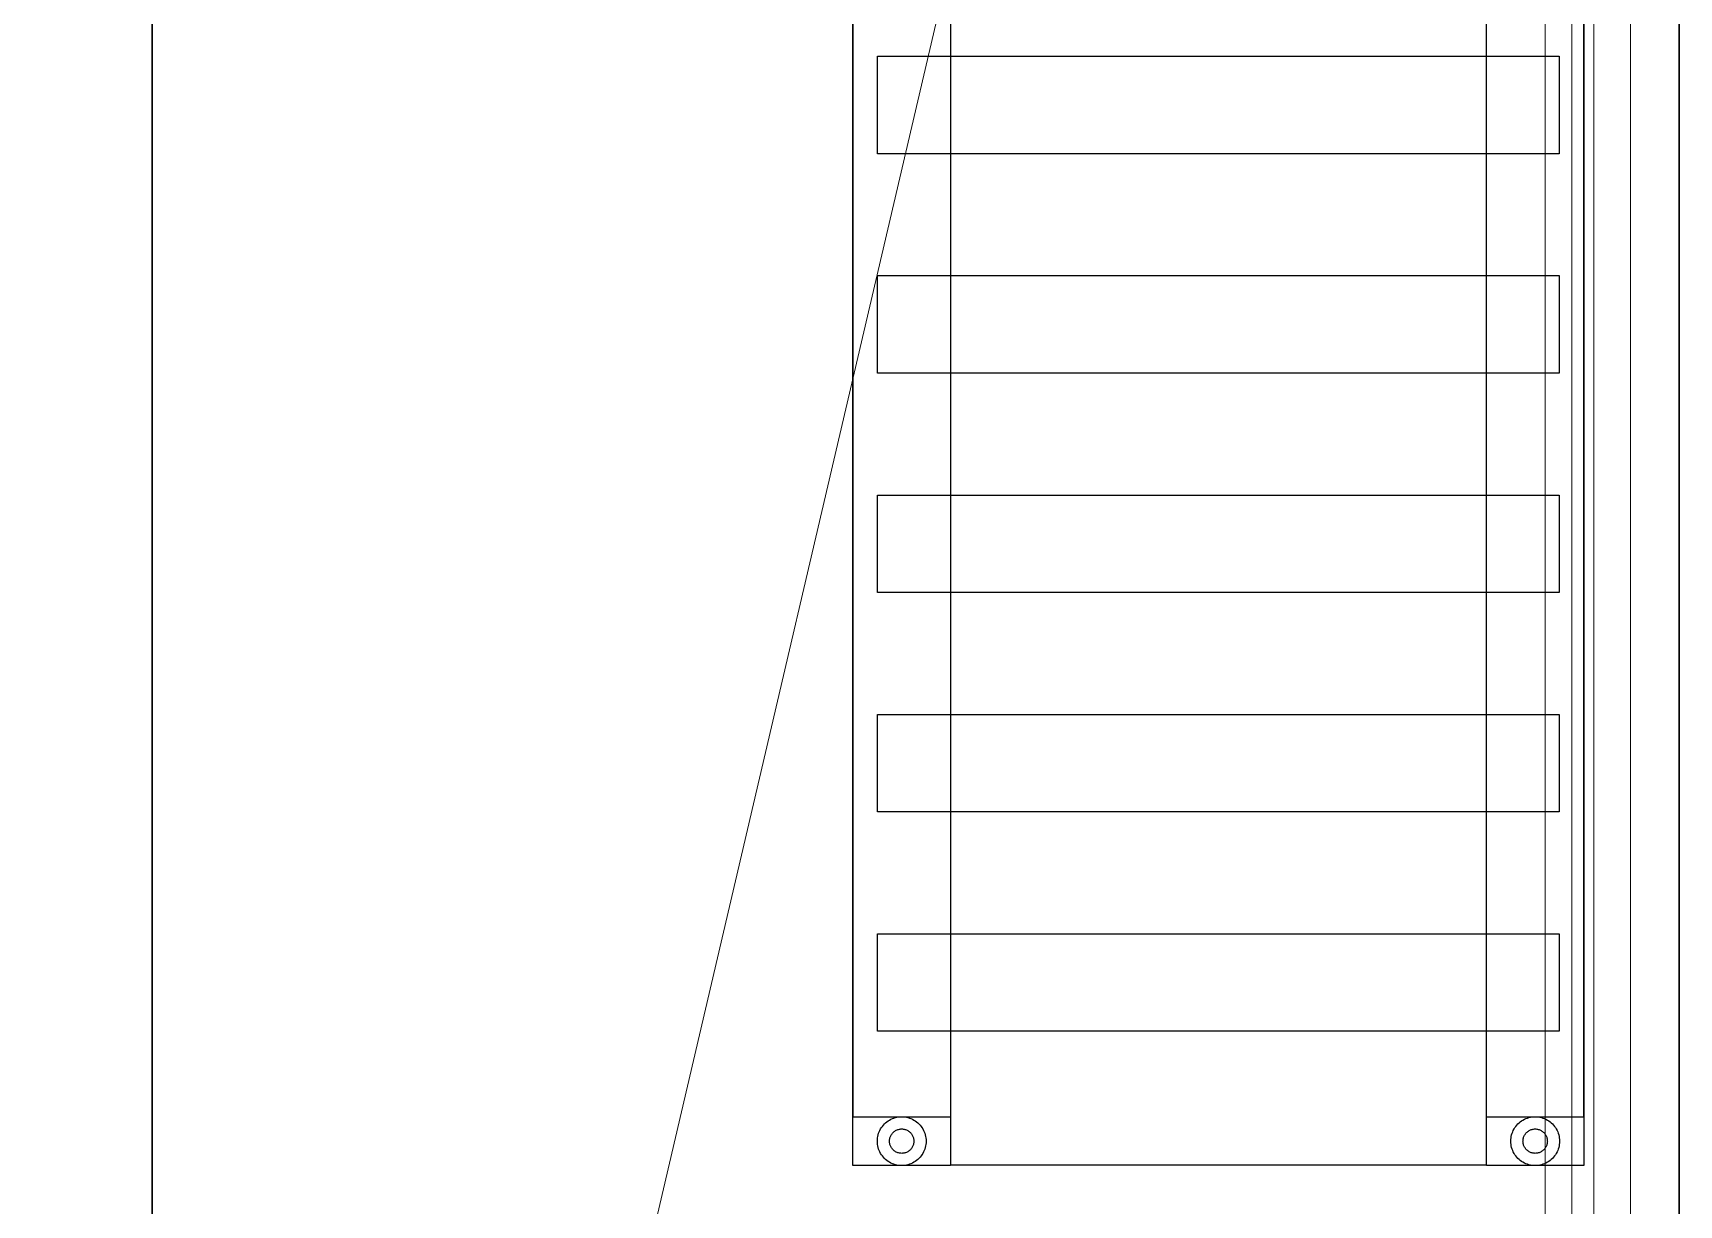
# Model space of a CAD drawing. Header units: millimetres. Extents: x -32 to 417638015, y -35 to 175284279.
# Drawn here: x 416312551 to 416313226, y 175263470 to 175263951 of the extents above; entities that cross this region are included whole.
import ezdxf
from ezdxf.enums import TextEntityAlignment as Align

# ---------------------------------------------------------------- set-up
doc = ezdxf.new("R2010")
doc.units = ezdxf.units.MM
for name, color, linetype, lineweight in [('_ЭМ_ТХ_пищеблок', 7, 'Continuous', 30), ('Атрибут', 7, 'Continuous', 5), ('Перекрытие', 7, 'Continuous', 18), ('Стены внутренние', 7, 'Continuous', 18), ('Стены несущие', 7, 'Continuous', 30), ('Стены отделка', 7, 'Continuous', 30), ('Стены штриховка', 7, 'Continuous', 9), ('ШТРИХОВКА', 252, 'Continuous', 15), ('ЭМ_Лоток 1_2', 162, 'Continuous', 30)]:
    doc.layers.add(name, color=color, linetype=linetype, lineweight=lineweight)
doc.layers.add('PLAN', color=1, linetype='Continuous')
doc.layers.add('ЭОМ_Лотки рабочие', color=5, linetype='Continuous')
doc.styles.add('ISOCPEUR', font='isocpeur.ttf', dxfattribs={"width": 0.85, "height": 274.9999999999997})
doc.linetypes.add('Cable in the tray', pattern='A,5,[130,ltypeshp.shx,S=1,R=0,X=0,Y=0],1.5,[130,ltypeshp.shx,S=1.5,R=90,X=0,Y=-1],1,[130,ltypeshp.shx,S=1,R=0,X=0.5,Y=0],5', length=12.5)

# ---------------------------------------------------------------- blocks, each defined once
blk = doc.blocks.new('_ЭМ_ТХ_Пищеблок')
at = {"layer": 'PLAN', "color": 8}
for points in [[(54632.25431467273, 33961.67358143002), (54632.25431467273, 34821.67358143002)], [(54632.35432077624, 33961.67358143002), (54632.35432077624, 34821.67358143002)], [(54672.25431467273, 34821.67358143002), (54672.25431467273, 33961.67358143002)], [(54892.25431467273, 33961.67358143002), (54892.25431467273, 34821.67358143002)], [(54932.15430856921, 34821.67358143002), (54932.15430856921, 33961.67358143002)], [(54932.25431467273, 34821.67358143002), (54932.25431467273, 33961.67358143002)], [(54642.35432077624, 34356.63605854184), (54642.35432077624, 34396.63605854184), (54922.15430856921, 34396.63605854184), (54922.15430856921, 34356.63605854184), (54642.35432077624, 34356.63605854184)], [(54642.35432077624, 34266.66105854184), (54642.35432077624, 34306.66105854184), (54922.15430856921, 34306.66105854184), (54922.15430856921, 34266.66105854184), (54642.35432077624, 34266.66105854184)], [(54642.35432077624, 34176.68605854183), (54642.35432077624, 34216.68605854183), (54922.15430856921, 34216.68605854183), (54922.15430856921, 34176.68605854183), (54642.35432077624, 34176.68605854183)], [(54642.35432077624, 34086.71105854183), (54642.35432077624, 34126.71105854183), (54922.15430856921, 34126.71105854183), (54922.15430856921, 34086.71105854183), (54642.35432077624, 34086.71105854183)], [(54642.35432077624, 33996.73605854184), (54642.35432077624, 34036.73605854184), (54922.15430856921, 34036.73605854184), (54922.15430856921, 33996.73605854184), (54642.35432077624, 33996.73605854184)], [(54632.25431467273, 33941.67358143002), (54632.25431467273, 33961.67358143002)], [(54632.25431467273, 33961.67358143002), (54672.25431467273, 33961.67358143002)], [(54642.25431467273, 33951.67358143002), (54642.27647043444, 33952.33984119564), (54642.34226633288, 33952.99798328549), (54642.45066477038, 33953.64617664486), (54642.60053659655, 33954.28252918393), (54642.7909052489, 33954.90527088314), (54643.0206720946, 33955.51254017025), (54643.28879953601, 33956.10256702572), (54643.59428049304, 33956.67345935971), (54643.93595529773, 33957.2234166351), (54644.31284738757, 33957.75063831478), (54644.72388864734, 33958.25329334408), (54645.16801096179, 33958.72952015072), (54645.64414621569, 33959.17748768002), (54646.15128732898, 33959.59545643002), (54646.6883661864, 33959.98147327572), (54647.25431467273, 33960.33382923275), (54647.84241892077, 33960.64776355893), (54648.44529367663, 33960.91982776791), (54649.06080270984, 33961.15011341244), (54649.68687082507, 33961.33846790463), (54650.32133127429, 33961.48495227963), (54650.96216989734, 33961.5896275726), (54651.60715891101, 33961.6524022308), (54652.25431467273, 33961.67333728939), (54652.90147043444, 33961.6524022308), (54653.54648996569, 33961.58959705502), (54654.18729807116, 33961.48495227963), (54654.82175852038, 33961.33846790463), (54655.44782663562, 33961.15008289486), (54656.06333566882, 33960.91985828549), (54656.66621042468, 33960.64776355893), (54657.25431467273, 33960.33382923275), (54657.82026315905, 33959.9815037933), (54658.35734201648, 33959.59545643002), (54658.86448312976, 33959.17748768002), (54659.34061838366, 33958.72948963314), (54659.78474069812, 33958.25329334408), (54660.19578195788, 33957.75066883236), (54660.57267404773, 33957.2234166351), (54660.91434885241, 33956.67345935971), (54661.21982980944, 33956.10256702572), (54661.48795725085, 33955.51257068783), (54661.71772409655, 33954.90527088314), (54661.9080927489, 33954.28252918393), (54662.05796457507, 33953.64617664486), (54662.16636301257, 33952.99801380307), (54662.23215891101, 33952.33987171322), (54662.25431467273, 33951.67358143002)], [(54672.25431467273, 33961.67358143002), (54672.25431467273, 33941.67358143002)], [(54892.25431467273, 33961.67358143002), (54932.25431467273, 33961.67358143002)], [(54892.25431467273, 33941.67358143002), (54892.25431467273, 33961.67358143002)], [(54902.25431467273, 33951.67358143002), (54902.27647806384, 33952.33984119564), (54902.34228159167, 33952.99798328549), (54902.45064951159, 33953.64617664486), (54902.60053659655, 33954.28252918393), (54902.7909052489, 33954.90527088314), (54903.02068735339, 33955.51254017025), (54903.2888147948, 33956.10256702572), (54903.59426523425, 33956.67345935971), (54903.93595529773, 33957.2234166351), (54904.31284738757, 33957.75063831478), (54904.72388101794, 33958.25329334408), (54905.16800333239, 33958.72952015072), (54905.64416147448, 33959.17748768002), (54906.15130258776, 33959.59545643002), (54906.68837381579, 33959.98147327572), (54907.25431467273, 33960.33382923275), (54907.84241892077, 33960.64776355893), (54908.44528604724, 33960.91982776791), (54909.06080270984, 33961.15011341244), (54909.68685556628, 33961.33846790463), (54910.32133127429, 33961.48495227963), (54910.96216989734, 33961.5896275726), (54911.6071741698, 33961.6524022308), (54912.25431467273, 33961.67333728939), (54912.90145517566, 33961.6524022308), (54913.54647470691, 33961.58959705502), (54914.18729807116, 33961.48495227963), (54914.82177377917, 33961.33846790463), (54915.44782663562, 33961.15008289486), (54916.06333566882, 33960.91985828549), (54916.66621042468, 33960.64776355893), (54917.25431467273, 33960.33382923275), (54917.82026315905, 33959.9815037933), (54918.35732675769, 33959.59545643002), (54918.86446787097, 33959.17748768002), (54919.34061838366, 33958.72948963314), (54919.78474069812, 33958.25329334408), (54920.19578195788, 33957.75066883236), (54920.57267404773, 33957.2234166351), (54920.9143641112, 33956.67345935971), (54921.21981455066, 33956.10256702572), (54921.48795725085, 33955.51257068783), (54921.71772409655, 33954.90527088314), (54921.9080927489, 33954.28252918393), (54922.05797983386, 33953.64617664486), (54922.16634775378, 33952.99801380307), (54922.23214365222, 33952.33987171322), (54922.25431467273, 33951.67358143002)], [(54932.25431467273, 33961.67358143002), (54932.25431467273, 33941.67358143002)], [(54662.25431467273, 33951.67358143002), (54662.23215891101, 33951.00729114682), (54662.16636301257, 33950.34914905697), (54662.05796457507, 33949.70098621518), (54661.9080927489, 33949.06463367611), (54661.71772409655, 33948.44189197689), (54661.48795725085, 33947.83459217221), (54661.21982980944, 33947.24456531674), (54660.91434885241, 33946.67370350033), (54660.57267404773, 33946.12371570736), (54660.19578195788, 33945.59649402768), (54659.78474069812, 33945.09386951596), (54659.34061838366, 33944.61764270932), (54658.86448312976, 33944.16967518002), (54658.35734201648, 33943.75170643002), (54657.82026315905, 33943.36568958432), (54657.25431467273, 33943.01333362728), (54656.66621042468, 33942.69939930111), (54656.06333566882, 33942.42733509213), (54655.44782663562, 33942.1970494476), (54654.82175852038, 33942.00869495541), (54654.18729807116, 33941.86221058041), (54653.54645944812, 33941.75756580502), (54652.90147043444, 33941.69476062924), (54652.25431467273, 33941.67382557064), (54651.60715891101, 33941.69476062924), (54650.96213937976, 33941.75756580502), (54650.32133127429, 33941.86221058041), (54649.68687082507, 33942.00869495541), (54649.06080270984, 33942.19707996518), (54648.44529367663, 33942.42730457455), (54647.84241892077, 33942.69939930111), (54647.25431467273, 33943.01333362728), (54646.6883661864, 33943.36565906674), (54646.15128732898, 33943.75170643002), (54645.64414621569, 33944.16967518002), (54645.16801096179, 33944.61767322689), (54644.72388864734, 33945.09386951596), (54644.31284738757, 33945.59649402768), (54643.93595529773, 33946.12374622494), (54643.59428049304, 33946.67370350033), (54643.28879953601, 33947.24459583432), (54643.0206720946, 33947.83459217221), (54642.7909052489, 33948.44189197689), (54642.60053659655, 33949.06463367611), (54642.45066477038, 33949.70098621518), (54642.34226633288, 33950.34914905697), (54642.27647043444, 33951.00729114682), (54642.25431467273, 33951.67358143002)], [(54647.25431467273, 33951.67358143002), (54647.26539255359, 33952.00674183041), (54647.2982905028, 33952.33578235775), (54647.35248972155, 33952.65987903744), (54647.42744089343, 33952.97805530697), (54647.5226252196, 33953.289395639), (54647.63749338366, 33953.59304554135), (54647.77155710437, 33953.88805896908), (54647.92429758288, 33954.17352039486), (54648.09513498523, 33954.44851429135), (54648.28355051257, 33954.71209461361), (54648.48908640124, 33954.96343738705), (54648.71116281726, 33955.20153553158), (54648.94923044421, 33955.42553455502), (54649.20280100085, 33955.63451893002), (54649.47135568835, 33955.82754261166), (54649.75431467273, 33956.00372059018), (54650.04838205554, 33956.16070301205), (54650.3497736571, 33956.29675037533), (54650.65754343249, 33956.41183216244), (54650.97056223132, 33956.50603992611), (54651.28782297351, 33956.57928211361), (54651.60822702624, 33956.63158924252), (54651.93073679187, 33956.66302234799), (54652.25431467273, 33956.67345935971), (54652.57789255359, 33956.66302234799), (54652.90040231921, 33956.6316197601), (54653.22080637194, 33956.57928211361), (54653.53806711413, 33956.50603992611), (54653.85108591296, 33956.41186268002), (54654.15882517077, 33956.29671985775), (54654.46024728991, 33956.16070301205), (54654.75431467273, 33956.00372059018), (54655.0372736571, 33955.82757312924), (54655.3058283446, 33955.63448841244), (54655.55939890124, 33955.42550403744), (54655.79746652819, 33955.20153553158), (54656.01951242663, 33954.96343738705), (54656.2250483153, 33954.71209461361), (54656.41349436023, 33954.44848377377), (54656.58433176257, 33954.17352039486), (54656.73707224109, 33953.88805896908), (54656.87113596179, 33953.59307605893), (54656.98603464343, 33953.28942615658), (54657.0812189696, 33952.97805530697), (54657.1561396239, 33952.65984851986), (54657.21033884265, 33952.33578235775), (54657.24323679187, 33952.00671131283), (54657.25431467273, 33951.67358143002)], [(54657.25431467273, 33951.67358143002), (54657.24323679187, 33951.34042102963), (54657.21033884265, 33951.01138050228), (54657.1561396239, 33950.6872838226), (54657.08118845202, 33950.36910755307), (54656.98603464343, 33950.05776722103), (54656.87113596179, 33949.75411731869), (54656.73707224109, 33949.45910389096), (54656.58433176257, 33949.17364246518), (54656.41349436023, 33948.89864856869), (54656.2250483153, 33948.63506824643), (54656.01954294421, 33948.38372547299), (54655.79746652819, 33948.14562732846), (54655.55939890124, 33947.92162830502), (54655.3058283446, 33947.71264393002), (54655.0372736571, 33947.51962024838), (54654.75431467273, 33947.34344226986), (54654.46027780749, 33947.18645984799), (54654.15885568835, 33947.05041248471), (54653.85108591296, 33946.9353306976), (54653.53806711413, 33946.84112293393), (54653.22080637194, 33946.76788074643), (54652.90040231921, 33946.71554309994), (54652.57789255359, 33946.68414051205), (54652.25431467273, 33946.67370350033), (54651.93073679187, 33946.68414051205), (54651.60822702624, 33946.71554309994), (54651.28782297351, 33946.76788074643), (54650.97056223132, 33946.84112293393), (54650.65754343249, 33946.93530018002), (54650.34980417468, 33947.05044300228), (54650.04838205554, 33947.18645984799), (54649.75431467273, 33947.34344226986), (54649.47135568835, 33947.5195897308), (54649.20280100085, 33947.7126744476), (54648.94923044421, 33947.9216588226), (54648.71116281726, 33948.14562732846), (54648.48911691882, 33948.38372547299), (54648.28358103015, 33948.63506824643), (54648.09513498523, 33948.89867908627), (54647.92429758288, 33949.17364246518), (54647.77155710437, 33949.45910389096), (54647.63749338366, 33949.75408680111), (54647.52259470202, 33950.05773670346), (54647.42741037585, 33950.36910755307), (54647.35248972155, 33950.68731434018), (54647.2982905028, 33951.01138050228), (54647.26539255359, 33951.34045154721), (54647.25431467273, 33951.67358143002)], [(54922.25431467273, 33951.67358143002), (54922.23215891101, 33951.00729114682), (54922.16634775378, 33950.34914905697), (54922.05797983386, 33949.70098621518), (54921.9080927489, 33949.06463367611), (54921.71772409655, 33948.44189197689), (54921.48794199206, 33947.83459217221), (54921.21981455066, 33947.24456531674), (54920.9143641112, 33946.67370350033), (54920.57267404773, 33946.12371570736), (54920.19578195788, 33945.59649402768), (54919.78474069812, 33945.09386951596), (54919.34061838366, 33944.61764270932), (54918.86446787097, 33944.16967518002), (54918.35732675769, 33943.75170643002), (54917.82026315905, 33943.36568958432), (54917.25431467273, 33943.01333362728), (54916.66621042468, 33942.69939930111), (54916.06333566882, 33942.42733509213), (54915.44782663562, 33942.1970494476), (54914.82177377917, 33942.00869495541), (54914.18729807116, 33941.86221058041), (54913.54645944812, 33941.75756580502), (54912.90145517566, 33941.69476062924), (54912.25431467273, 33941.67382557064), (54911.6071741698, 33941.69476062924), (54910.96215463855, 33941.75756580502), (54910.32133127429, 33941.86221058041), (54909.68685556628, 33942.00869495541), (54909.06080270984, 33942.19707996518), (54908.44528604724, 33942.42730457455), (54907.84241892077, 33942.69939930111), (54907.25431467273, 33943.01333362728), (54906.68837381579, 33943.36565906674), (54906.15130258776, 33943.75170643002), (54905.64416147448, 33944.16967518002), (54905.16800333239, 33944.61767322689), (54904.72388864734, 33945.09386951596), (54904.31283975817, 33945.59649402768), (54903.93596292712, 33946.12374622494), (54903.59426523425, 33946.67370350033), (54903.2888147948, 33947.24459583432), (54903.02068735339, 33947.83459217221), (54902.7909052489, 33948.44189197689), (54902.60054422595, 33949.06463367611), (54902.45064951159, 33949.70098621518), (54902.34228159167, 33950.34914905697), (54902.27648569323, 33951.00729114682), (54902.25431467273, 33951.67358143002)], [(54907.25431467273, 33951.67358143002), (54907.26539255359, 33952.00674183041), (54907.2982905028, 33952.33578235775), (54907.35248209216, 33952.65987903744), (54907.42743326403, 33952.97805530697), (54907.52261759021, 33953.289395639), (54907.63750101306, 33953.59304554135), (54907.77156473376, 33953.88805896908), (54907.92428995349, 33954.17352039486), (54908.09513498523, 33954.44851429135), (54908.28358103015, 33954.71209461361), (54908.48909403064, 33954.96343738705), (54908.71116281726, 33955.20153553158), (54908.9492380736, 33955.42553455502), (54909.20280863025, 33955.63451893002), (54909.47134042956, 33955.82754261166), (54909.75431467273, 33956.00372059018), (54910.04835916735, 33956.16070301205), (54910.3497736571, 33956.29675037533), (54910.65755869128, 33956.41183216244), (54910.9705927489, 33956.50603992611), (54911.28782297351, 33956.57928211361), (54911.60824228503, 33956.63158924252), (54911.93073679187, 33956.66302234799), (54912.25431467273, 33956.67345935971), (54912.57789255359, 33956.66302234799), (54912.90040231921, 33956.6316197601), (54913.22080637194, 33956.57928211361), (54913.53803659655, 33956.50603992611), (54913.85107065417, 33956.41186268002), (54914.15882517077, 33956.29671985775), (54914.4602625487, 33956.16070301205), (54914.75431467273, 33956.00372059018), (54915.0372736571, 33955.82757312924), (54915.30579782702, 33955.63448841244), (54915.55939890124, 33955.42550403744), (54915.79746652819, 33955.20153553158), (54916.01952768542, 33954.96343738705), (54916.2250483153, 33954.71209461361), (54916.41349436023, 33954.44848377377), (54916.58433176257, 33954.17352039486), (54916.7370569823, 33953.88805896908), (54916.87113596179, 33953.59307605893), (54916.98601938464, 33953.28942615658), (54917.08120371081, 33952.97805530697), (54917.1561396239, 33952.65984851986), (54917.21033884265, 33952.33578235775), (54917.24323679187, 33952.00671131283), (54917.25431467273, 33951.67358143002)], [(54917.25431467273, 33951.67358143002), (54917.24323679187, 33951.34042102963), (54917.21033884265, 33951.01138050228), (54917.1561396239, 33950.6872838226), (54917.08118845202, 33950.36910755307), (54916.98601938464, 33950.05776722103), (54916.87113596179, 33949.75411731869), (54916.73707224109, 33949.45910389096), (54916.58433176257, 33949.17364246518), (54916.41349436023, 33948.89864856869), (54916.2250483153, 33948.63506824643), (54916.01954294421, 33948.38372547299), (54915.79746652819, 33948.14562732846), (54915.55939890124, 33947.92162830502), (54915.3058283446, 33947.71264393002), (54915.03728891589, 33947.51962024838), (54914.75431467273, 33947.34344226986), (54914.4602625487, 33947.18645984799), (54914.15885568835, 33947.05041248471), (54913.85107065417, 33946.9353306976), (54913.53803659655, 33946.84112293393), (54913.22080637194, 33946.76788074643), (54912.90038706042, 33946.71554309994), (54912.57789255359, 33946.68414051205), (54912.25431467273, 33946.67370350033), (54911.93073679187, 33946.68414051205), (54911.60822702624, 33946.71554309994), (54911.28782297351, 33946.76788074643), (54910.9705927489, 33946.84112293393), (54910.65755869128, 33946.93530018002), (54910.34980417468, 33947.05044300228), (54910.04836679675, 33947.18645984799), (54909.75431467273, 33947.34344226986), (54909.47134805896, 33947.5195897308), (54909.20282388903, 33947.7126744476), (54908.9492380736, 33947.9216588226), (54908.71116281726, 33948.14562732846), (54908.48910166003, 33948.38372547299), (54908.28358103015, 33948.63506824643), (54908.09513498523, 33948.89867908627), (54907.92428995349, 33949.17364246518), (54907.77157236316, 33949.45910389096), (54907.63749338366, 33949.75408680111), (54907.52260996081, 33950.05773670346), (54907.42742563464, 33950.36910755307), (54907.35248209216, 33950.68731434018), (54907.2982981322, 33951.01138050228), (54907.26540018298, 33951.34045154721), (54907.25431467273, 33951.67358143002)], [(54672.25431467273, 33941.67358143002), (54632.25431467273, 33941.67358143002)], [(54892.25431467273, 33941.77358753353), (54672.25431467273, 33941.77358753353)], [(54932.25431467273, 33941.67358143002), (54892.25431467273, 33941.67358143002)]]:
    blk.add_lwpolyline(points, dxfattribs=at)
at = {"layer": 'Атрибут', "color": 8, "style": 'ISOCPEUR', "width": 0.85}
blk.add_attdef('№_ПОЗИЦИИ', text='', height=150, rotation=90, dxfattribs=at).set_placement((58331.67525722168, 39155.16258932042), align=Align.MIDDLE_CENTER)
blk = doc.blocks.new('ТХ пищеблок....')
at = {"layer": 'PLAN', "color": 8}
for points in [[(1966.962665915838, 18629.53092302394), (1966.962665915838, 19489.53092302394)], [(1967.062672019354, 18629.53092302394), (1967.062672019354, 19489.53092302394)], [(2006.962665915838, 19489.53092302394), (2006.962665915838, 18629.53092302394)], [(2226.962665915838, 18629.53092302394), (2226.962665915838, 19489.53092302394)], [(2266.862659812323, 19489.53092302394), (2266.862659812323, 18629.53092302394)], [(2266.962665915838, 19489.53092302394), (2266.962665915838, 18629.53092302394)], [(1977.062672019354, 19024.49340013578), (1977.062672019354, 19064.49340013578), (2256.862659812323, 19064.49340013578), (2256.862659812323, 19024.49340013578), (1977.062672019354, 19024.49340013578)], [(1977.062672019354, 18934.5184001358), (1977.062672019354, 18974.5184001358), (2256.862659812323, 18974.5184001358), (2256.862659812323, 18934.5184001358), (1977.062672019354, 18934.5184001358)], [(1977.062672019354, 18844.54340013576), (1977.062672019354, 18884.54340013576), (2256.862659812323, 18884.54340013576), (2256.862659812323, 18844.54340013576), (1977.062672019354, 18844.54340013576)], [(1977.062672019354, 18754.56840013579), (1977.062672019354, 18794.56840013579), (2256.862659812323, 18794.56840013579), (2256.862659812323, 18754.56840013579), (1977.062672019354, 18754.56840013579)], [(1977.062672019354, 18664.59340013575), (1977.062672019354, 18704.59340013575), (2256.862659812323, 18704.59340013575), (2256.862659812323, 18664.59340013575), (1977.062672019354, 18664.59340013575)], [(1966.962665915838, 18609.53092302394), (1966.962665915838, 18629.53092302394)], [(1966.962665915838, 18629.53092302394), (2006.962665915838, 18629.53092302394)], [(1976.962665915838, 18619.53092302394), (1976.984821677557, 18620.19718278956), (1977.050617575995, 18620.85532487941), (1977.159016013495, 18621.50351823878), (1977.308887839667, 18622.13987077784), (1977.49925649201, 18622.76261247706), (1977.729023337713, 18623.36988176417), (1977.99715077912, 18623.95990861964), (1978.302631736151, 18624.53080095362), (1978.644306540838, 18625.08075822901), (1979.021198630682, 18625.6079799087), (1979.432239890448, 18626.110634938), (1979.876362204901, 18626.58686174464), (1980.352497458807, 18627.03482927394), (1980.859638572088, 18627.45279802394), (1981.39671742951, 18627.83881486964), (1981.962665915838, 18628.19117082667), (1982.550770163885, 18628.50510515284), (1983.153644919745, 18628.77716936183), (1983.769153952948, 18629.00745500636), (1984.395222068182, 18629.19580949855), (1985.029682517401, 18629.34229387355), (1985.670521140448, 18629.44696916651), (1986.31551015412, 18629.50974382472), (1986.962665915838, 18629.53067888331), (1987.609821677557, 18629.50974382472), (1988.254841208807, 18629.44693864894), (1988.895649314276, 18629.34229387355), (1989.530109763495, 18629.19580949855), (1990.156177878729, 18629.00742448878), (1990.771686911932, 18628.77719987941), (1991.374561667792, 18628.50510515284), (1991.962665915838, 18628.19117082667), (1992.528614402167, 18627.83884538722), (1993.065693259588, 18627.45279802394), (1993.57283437287, 18627.03482927394), (1994.048969626776, 18626.58683122706), (1994.493091941229, 18626.110634938), (1994.904133200995, 18625.60801042628), (1995.281025290838, 18625.08075822901), (1995.622700095526, 18624.53080095362), (1995.928181052557, 18623.95990861964), (1996.196308493963, 18623.36991228175), (1996.426075339667, 18622.76261247706), (1996.61644399201, 18622.13987077784), (1996.766315818182, 18621.50351823878), (1996.874714255682, 18620.85535539698), (1996.94051015412, 18620.19721330714), (1996.962665915838, 18619.53092302394)], [(2006.962665915838, 18629.53092302394), (2006.962665915838, 18609.53092302394)], [(2226.962665915838, 18629.53092302394), (2266.962665915838, 18629.53092302394)], [(2226.962665915838, 18609.53092302394), (2226.962665915838, 18629.53092302394)], [(2236.962665915838, 18619.53092302394), (2236.984829306952, 18620.19718278956), (2237.050632834784, 18620.85532487941), (2237.159000754706, 18621.50351823878), (2237.308887839667, 18622.13987077784), (2237.49925649201, 18622.76261247706), (2237.729038596503, 18623.36988176417), (2237.997166037909, 18623.95990861964), (2238.302616477362, 18624.53080095362), (2238.644306540838, 18625.08075822901), (2239.021198630682, 18625.6079799087), (2239.432232261053, 18626.110634938), (2239.876354575506, 18626.58686174464), (2240.352512717596, 18627.03482927394), (2240.859653830878, 18627.45279802394), (2241.396725058905, 18627.83881486964), (2241.962665915838, 18628.19117082667), (2242.550770163885, 18628.50510515284), (2243.15363729035, 18628.77716936183), (2243.769153952948, 18629.00745500636), (2244.395206809393, 18629.19580949855), (2245.029682517401, 18629.34229387355), (2245.670521140448, 18629.44696916651), (2246.315525412909, 18629.50974382472), (2246.962665915838, 18629.53067888331), (2247.609806418768, 18629.50974382472), (2248.254825950018, 18629.44693864894), (2248.895649314276, 18629.34229387355), (2249.530125022284, 18629.19580949855), (2250.156177878729, 18629.00742448878), (2250.771686911932, 18628.77719987941), (2251.374561667792, 18628.50510515284), (2251.962665915838, 18628.19117082667), (2252.528614402167, 18627.83884538722), (2253.065678000799, 18627.45279802394), (2253.572819114081, 18627.03482927394), (2254.048969626776, 18626.58683122706), (2254.493091941229, 18626.110634938), (2254.904133200995, 18625.60801042628), (2255.281025290838, 18625.08075822901), (2255.622715354315, 18624.53080095362), (2255.928165793768, 18623.95990861964), (2256.196308493963, 18623.36991228175), (2256.426075339667, 18622.76261247706), (2256.61644399201, 18622.13987077784), (2256.766331076971, 18621.50351823878), (2256.874698996893, 18620.85535539698), (2256.940494895331, 18620.19721330714), (2256.962665915838, 18619.53092302394)], [(2266.962665915838, 18629.53092302394), (2266.962665915838, 18609.53092302394)], [(1981.962665915838, 18619.53092302394), (1981.973743796698, 18619.86408342433), (1982.006641745917, 18620.19312395167), (1982.060840964667, 18620.51722063136), (1982.135792136542, 18620.83539690089), (1982.230976462713, 18621.14673723292), (1982.345844626776, 18621.45038713526), (1982.479908347479, 18621.745400563), (1982.632648825995, 18622.03086198878), (1982.803486228338, 18622.30585588526), (1982.991901755682, 18622.56943620753), (1983.197437644354, 18622.82077898097), (1983.41951406037, 18623.0588771255), (1983.657581687323, 18623.28287614894), (1983.911152243963, 18623.49186052394), (1984.179706931463, 18623.68488420558), (1984.462665915838, 18623.86106218409), (1984.756733298651, 18624.01804460597), (1985.058124900213, 18624.15409196925), (1985.365894675604, 18624.26917375636), (1985.678913474432, 18624.36338152003), (1985.99617421662, 18624.43662370753), (1986.316578269354, 18624.48893083644), (1986.639088034979, 18624.52036394191), (1986.962665915838, 18624.53080095362), (1987.286243796698, 18624.52036394191), (1987.608753562323, 18624.48896135401), (1987.929157615057, 18624.43662370753), (1988.246418357245, 18624.36338152003), (1988.559437156073, 18624.26920427394), (1988.867176413885, 18624.15406145167), (1989.168598533026, 18624.01804460597), (1989.462665915838, 18623.86106218409), (1989.745624900213, 18623.68491472316), (1990.014179587713, 18623.49183000636), (1990.267750144354, 18623.28284563136), (1990.505817771307, 18623.0588771255), (1990.727863669745, 18622.82077898097), (1990.933399558417, 18622.56943620753), (1991.121845603338, 18622.30582536769), (1991.292683005682, 18622.03086198878), (1991.445423484198, 18621.745400563), (1991.579487204901, 18621.45041765284), (1991.694385886542, 18621.1467677505), (1991.789570212713, 18620.83539690089), (1991.86449086701, 18620.51719011378), (1991.91869008576, 18620.19312395167), (1991.951588034979, 18619.86405290675), (1991.962665915838, 18619.53092302394)], [(2241.962665915838, 18619.53092302394), (2241.973743796698, 18619.86408342433), (2242.006641745917, 18620.19312395167), (2242.060833335272, 18620.51722063136), (2242.135784507147, 18620.83539690089), (2242.230968833319, 18621.14673723292), (2242.34585225617, 18621.45038713526), (2242.479915976874, 18621.745400563), (2242.6326411966, 18622.03086198878), (2242.803486228338, 18622.30585588526), (2242.99193227326, 18622.56943620753), (2243.197445273749, 18622.82077898097), (2243.41951406037, 18623.0588771255), (2243.657589316717, 18623.28287614894), (2243.911159873358, 18623.49186052394), (2244.179691672674, 18623.68488420558), (2244.462665915838, 18623.86106218409), (2244.756710410467, 18624.01804460597), (2245.058124900213, 18624.15409196925), (2245.365909934393, 18624.26917375636), (2245.67894399201, 18624.36338152003), (2245.99617421662, 18624.43662370753), (2246.316593528143, 18624.48893083644), (2246.639088034979, 18624.52036394191), (2246.962665915838, 18624.53080095362), (2247.286243796698, 18624.52036394191), (2247.608753562323, 18624.48896135401), (2247.929157615057, 18624.43662370753), (2248.246387839667, 18624.36338152003), (2248.559421897284, 18624.26920427394), (2248.867176413885, 18624.15406145167), (2249.168613791815, 18624.01804460597), (2249.462665915838, 18623.86106218409), (2249.745624900213, 18623.68491472316), (2250.014149070135, 18623.49183000636), (2250.267750144354, 18623.28284563136), (2250.505817771307, 18623.0588771255), (2250.727878928534, 18622.82077898097), (2250.933399558417, 18622.56943620753), (2251.121845603338, 18622.30582536769), (2251.292683005682, 18622.03086198878), (2251.445408225409, 18621.745400563), (2251.579487204901, 18621.45041765284), (2251.694370627753, 18621.1467677505), (2251.789554953924, 18620.83539690089), (2251.86449086701, 18620.51719011378), (2251.91869008576, 18620.19312395167), (2251.951588034979, 18619.86405290675), (2251.962665915838, 18619.53092302394)], [(1996.962665915838, 18619.53092302394), (1996.94051015412, 18618.86463274073), (1996.874714255682, 18618.20649065089), (1996.766315818182, 18617.55832780909), (1996.61644399201, 18616.92197527003), (1996.426075339667, 18616.29923357081), (1996.196308493963, 18615.69193376612), (1995.928181052557, 18615.10190691066), (1995.622700095526, 18614.53104509425), (1995.281025290838, 18613.98105730128), (1994.904133200995, 18613.45383562159), (1994.493091941229, 18612.95121110987), (1994.048969626776, 18612.47498430323), (1993.57283437287, 18612.02701677394), (1993.065693259588, 18611.60904802394), (1992.528614402167, 18611.22303117823), (1991.962665915838, 18610.8706752212), (1991.374561667792, 18610.55674089503), (1990.771686911932, 18610.28467668605), (1990.156177878729, 18610.05439104151), (1989.530109763495, 18609.86603654933), (1988.895649314276, 18609.71955217433), (1988.254810691229, 18609.61490739894), (1987.609821677557, 18609.55210222316), (1986.962665915838, 18609.53116716456), (1986.31551015412, 18609.55210222316), (1985.67049062287, 18609.61490739894), (1985.029682517401, 18609.71955217433), (1984.395222068182, 18609.86603654933), (1983.769153952948, 18610.05442155909), (1983.153644919745, 18610.28464616847), (1982.550770163885, 18610.55674089503), (1981.962665915838, 18610.8706752212), (1981.39671742951, 18611.22300066066), (1980.859638572088, 18611.60904802394), (1980.352497458807, 18612.02701677394), (1979.876362204901, 18612.47501482081), (1979.432239890448, 18612.95121110987), (1979.021198630682, 18613.45383562159), (1978.644306540838, 18613.98108781886), (1978.302631736151, 18614.53104509425), (1977.99715077912, 18615.10193742823), (1977.729023337713, 18615.69193376612), (1977.49925649201, 18616.29923357081), (1977.308887839667, 18616.92197527003), (1977.159016013495, 18617.55832780909), (1977.050617575995, 18618.20649065089), (1976.984821677557, 18618.86463274073), (1976.962665915838, 18619.53092302394)], [(1991.962665915838, 18619.53092302394), (1991.951588034979, 18619.19776262355), (1991.91869008576, 18618.8687220962), (1991.86449086701, 18618.54462541651), (1991.789539695135, 18618.22644914698), (1991.694385886542, 18617.91510881495), (1991.579487204901, 18617.61145891261), (1991.445423484198, 18617.31644548487), (1991.292683005682, 18617.03098405909), (1991.121845603338, 18616.75599016261), (1990.933399558417, 18616.49240984034), (1990.727894187323, 18616.24106706691), (1990.505817771307, 18616.00296892237), (1990.267750144354, 18615.77896989894), (1990.014179587713, 18615.56998552394), (1989.745624900213, 18615.3769618423), (1989.462665915838, 18615.20078386378), (1989.168629050604, 18615.04380144191), (1988.867206931463, 18614.90775407862), (1988.559437156073, 18614.79267229151), (1988.246418357245, 18614.69846452784), (1987.929157615057, 18614.62522234034), (1987.608753562323, 18614.57288469386), (1987.286243796698, 18614.54148210597), (1986.962665915838, 18614.53104509425), (1986.639088034979, 18614.54148210597), (1986.316578269354, 18614.57288469386), (1985.99617421662, 18614.62522234034), (1985.678913474432, 18614.69846452784), (1985.365894675604, 18614.79264177394), (1985.058155417792, 18614.9077845962), (1984.756733298651, 18615.04380144191), (1984.462665915838, 18615.20078386378), (1984.179706931463, 18615.37693132472), (1983.911152243963, 18615.57001604151), (1983.657581687323, 18615.77900041651), (1983.41951406037, 18616.00296892237), (1983.197468161932, 18616.24106706691), (1982.99193227326, 18616.49240984034), (1982.803486228338, 18616.75602068019), (1982.632648825995, 18617.03098405909), (1982.479908347479, 18617.31644548487), (1982.345844626776, 18617.61142839503), (1982.230945945135, 18617.91507829737), (1982.135761618963, 18618.22644914698), (1982.060840964667, 18618.54465593409), (1982.006641745917, 18618.8687220962), (1981.973743796698, 18619.19779314112), (1981.962665915838, 18619.53092302394)], [(2256.962665915838, 18619.53092302394), (2256.94051015412, 18618.86463274073), (2256.874698996893, 18618.20649065089), (2256.766331076971, 18617.55832780909), (2256.61644399201, 18616.92197527003), (2256.426075339667, 18616.29923357081), (2256.196293235174, 18615.69193376612), (2255.928165793768, 18615.10190691066), (2255.622715354315, 18614.53104509425), (2255.281025290838, 18613.98105730128), (2254.904133200995, 18613.45383562159), (2254.493091941229, 18612.95121110987), (2254.048969626776, 18612.47498430323), (2253.572819114081, 18612.02701677394), (2253.065678000799, 18611.60904802394), (2252.528614402167, 18611.22303117823), (2251.962665915838, 18610.8706752212), (2251.374561667792, 18610.55674089503), (2250.771686911932, 18610.28467668605), (2250.156177878729, 18610.05439104151), (2249.530125022284, 18609.86603654933), (2248.895649314276, 18609.71955217433), (2248.254810691229, 18609.61490739894), (2247.609806418768, 18609.55210222316), (2246.962665915838, 18609.53116716456), (2246.315525412909, 18609.55210222316), (2245.670505881659, 18609.61490739894), (2245.029682517401, 18609.71955217433), (2244.395206809393, 18609.86603654933), (2243.769153952948, 18610.05442155909), (2243.15363729035, 18610.28464616847), (2242.550770163885, 18610.55674089503), (2241.962665915838, 18610.8706752212), (2241.396725058905, 18611.22300066066), (2240.859653830878, 18611.60904802394), (2240.352512717596, 18612.02701677394), (2239.876354575506, 18612.47501482081), (2239.432239890448, 18612.95121110987), (2239.021191001288, 18613.45383562159), (2238.644314170233, 18613.98108781886), (2238.302616477362, 18614.53104509425), (2237.997166037909, 18615.10193742823), (2237.729038596503, 18615.69193376612), (2237.49925649201, 18616.29923357081), (2237.308895469061, 18616.92197527003), (2237.159000754706, 18617.55832780909), (2237.050632834784, 18618.20649065089), (2236.984836936346, 18618.86463274073), (2236.962665915838, 18619.53092302394)], [(2251.962665915838, 18619.53092302394), (2251.951588034979, 18619.19776262355), (2251.91869008576, 18618.8687220962), (2251.86449086701, 18618.54462541651), (2251.789539695135, 18618.22644914698), (2251.694370627753, 18617.91510881495), (2251.579487204901, 18617.61145891261), (2251.445423484198, 18617.31644548487), (2251.292683005682, 18617.03098405909), (2251.121845603338, 18616.75599016261), (2250.933399558417, 18616.49240984034), (2250.727894187323, 18616.24106706691), (2250.505817771307, 18616.00296892237), (2250.267750144354, 18615.77896989894), (2250.014179587713, 18615.56998552394), (2249.745640159003, 18615.3769618423), (2249.462665915838, 18615.20078386378), (2249.168613791815, 18615.04380144191), (2248.867206931463, 18614.90775407862), (2248.559421897284, 18614.79267229151), (2248.246387839667, 18614.69846452784), (2247.929157615057, 18614.62522234034), (2247.608738303534, 18614.57288469386), (2247.286243796698, 18614.54148210597), (2246.962665915838, 18614.53104509425), (2246.639088034979, 18614.54148210597), (2246.316578269354, 18614.57288469386), (2245.99617421662, 18614.62522234034), (2245.67894399201, 18614.69846452784), (2245.365909934393, 18614.79264177394), (2245.058155417792, 18614.9077845962), (2244.756718039862, 18615.04380144191), (2244.462665915838, 18615.20078386378), (2244.179699302069, 18615.37693132472), (2243.911175132147, 18615.57001604151), (2243.657589316717, 18615.77900041651), (2243.41951406037, 18616.00296892237), (2243.197452903143, 18616.24106706691), (2242.99193227326, 18616.49240984034), (2242.803486228338, 18616.75602068019), (2242.6326411966, 18617.03098405909), (2242.479923606268, 18617.31644548487), (2242.345844626776, 18617.61142839503), (2242.230961203924, 18617.91507829737), (2242.135776877753, 18618.22644914698), (2242.060833335272, 18618.54465593409), (2242.006649375311, 18618.8687220962), (2241.973751426092, 18619.19779314112), (2241.962665915838, 18619.53092302394)], [(2006.962665915838, 18609.53092302394), (1966.962665915838, 18609.53092302394)], [(2226.962665915838, 18609.63092912745), (2006.962665915838, 18609.63092912745)], [(2266.962665915838, 18609.53092302394), (2226.962665915838, 18609.53092302394)]]:
    blk.add_lwpolyline(points, dxfattribs=at)
blk = doc.blocks.new('1 этаж')
at = {"layer": 'Стены внутренние', "lineweight": 9}
h = blk.add_hatch(dxfattribs=at)
h.set_pattern_fill('FP_12', color=8, style=0, pattern_type=2)
h.set_pattern_definition([(0, (557.2005734382547, 188.9018102923583), (406.4, 101.6), [33.528, -271.272, 33.528, -271.272, -1625.6]), (0, (557.2005734382547, 188.9018102923583), (406.4, 101.6), [-609.6, 33.528, -576.072, 33.528, -271.272, -711.2]), (0, (557.2005734382547, 188.9018102923583), (406.4, 101.6), [-1524, 33.528, -169.672, 33.528, -474.472]), (120, (709.6005734382488, 239.7018102923575), (-291.1881810244989, 301.1527240979959), [33.52799999999996, -271.2719999999997, 33.52799999999996, -271.2719999999997, -1625.599999999999]), (120, (709.6005734382488, 239.7018102923575), (-291.1881810244989, 301.1527240979959), [-609.5999999999995, 33.52799999999996, -576.0719999999994, 33.52799999999996, -271.2719999999997, -711.1999999999995]), (120, (709.6005734382488, 239.7018102923575), (-291.1881810244989, 301.1527240979959), [-1523.999999999999, 33.52799999999996, -169.6719999999999, 33.52799999999996, -474.4719999999997]), (240, (760.4005734382372, 442.9018102923583), (-115.2118189755009, -402.7527240979958), [33.528, -271.272, 33.528, -271.272, -1625.6]), (240, (760.4005734382372, 442.9018102923583), (-115.2118189755009, -402.7527240979958), [-609.6, 33.528, -576.072, 33.528, -271.272, -711.2]), (240, (760.4005734382372, 442.9018102923583), (-115.2118189755009, -402.7527240979958), [-1524, 33.528, -169.672, 33.528, -474.472])])
h.paths.add_polyline_path([(49008.08537243842, 25984.80218870533), (49008.08537243848, 26451.22015265742), (48993.08537243842, 26451.22015265742), (48993.08537243842, 25984.80218870533), (49007.87001009984, 25984.80218870533)])
h.paths.add_polyline_path([(49008.08537243848, 27501.22015265742), (49008.08537243848, 30093.90181029226), (48993.08537243845, 30093.90181029226), (48993.08537243845, 27501.22015265742)])
h.paths.add_polyline_path([(49008.08537243848, 31143.90181029224), (49008.08537243848, 33498.45477044499), (48993.08537243845, 33498.45477044499), (48993.08537243845, 31143.90181029224)])
at = {"layer": 'Перекрытие', "color": 8}
blk.add_line((47898.08537243839, 28917.7060188029), (48973.08537243842, 33512.55477044494), dxfattribs=at)
at = {"layer": 'Стены несущие', "color": 8}
blk.add_line((49028.08537243842, 35551.90181029221), (49028.08537243842, 31143.90181029219), dxfattribs=at)
at = {"layer": 'Стены отделка', "color": 8, "lineweight": 9}
for p, q in [((49008.08537243842, 31143.90181029219), (49008.08537243842, 33528.45477044494)), ((48973.08537243842, 33512.55477044494), (48973.08537243842, 31143.90181029219))]:
    blk.add_line(p, q, dxfattribs=at)
at = {"layer": 'Стены штриховка', "color": 8}
for p, q in [((48993.08537243842, 33528.45477044494), (48993.08537243842, 31143.90181029224)), ((48984.08537243848, 33512.55477044494), (48984.08537243842, 31143.90181029224))]:
    blk.add_line(p, q, dxfattribs=at)
at = {"layer": 'ЭОМ_Лотки рабочие'}
blk.add_blockref('ТХ пищеблок....', (46722.0575752336, 13366.04446869802), dxfattribs=at)

msp = doc.modelspace()

# ---------------------------------------------------------------- linework, layer by layer
at = {"layer": 'ЭМ_Лоток 1_2', "linetype": 'Cable in the tray', "ltscale": 50}
msp.add_lwpolyline([(416312600.0935227, 175267849.9695136), (416312598.8864031, 175259474.1059382)], dxfattribs=at)

# ---------------------------------------------------------------- block references
at = {"layer": '_ЭМ_ТХ_пищеблок', "lineweight": 50}
msp.add_blockref('_ЭМ_ТХ_Пищеблок', (416258254.8670169, 175229544.5649611), dxfattribs=at)
at = {"layer": 'ШТРИХОВКА'}
msp.add_blockref('1 этаж', (416264198.1010904, 175231510.6631508), dxfattribs=at)

doc.saveas('drawing.dxf')
